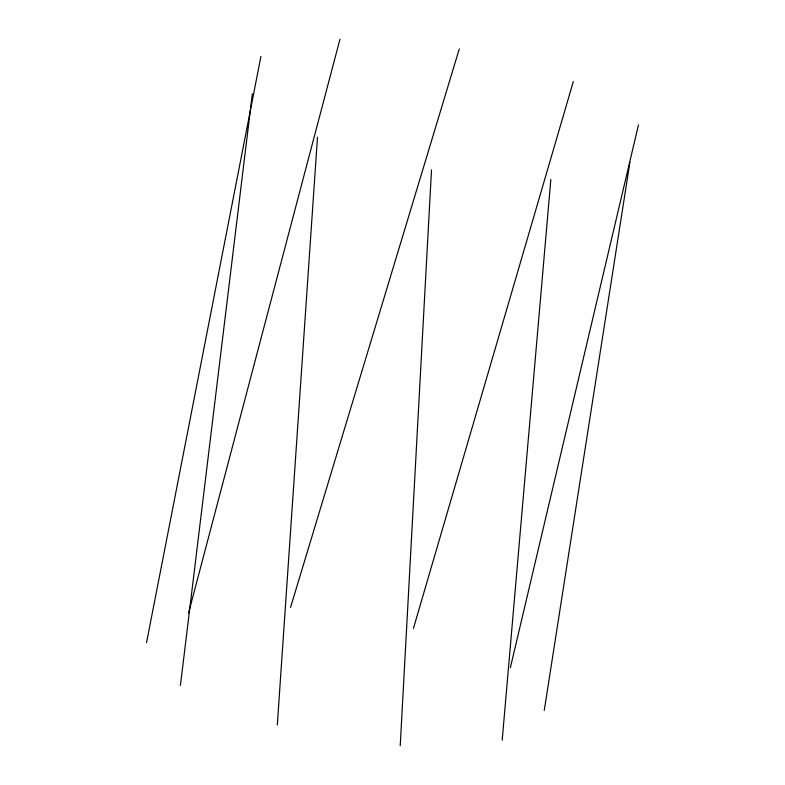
<?xml version="1.0" encoding="UTF-8"?>
<svg xmlns="http://www.w3.org/2000/svg" width="785" height="785" viewBox="0 0 785 785"><rect width="100%" height="100%" fill="white"/><g stroke="black" fill="none" stroke-linecap="round" stroke-linejoin="round"><path stroke-width="1.18" d="M400.222 745.75L431.514 169.874M277.321 724.83L317.493 137.159M502.184 740.255L550.844 179.471M180.413 685.472L252.328 93.827M544.25 710.435L629.894 162.289M146.52 642.719L260.914 56.432M510.358 667.682L638.48 124.884M188.586 612.908L339.964 39.25M413.45 628.334L573.315 81.561M290.548 607.404L459.294 48.847"/></g></svg>
